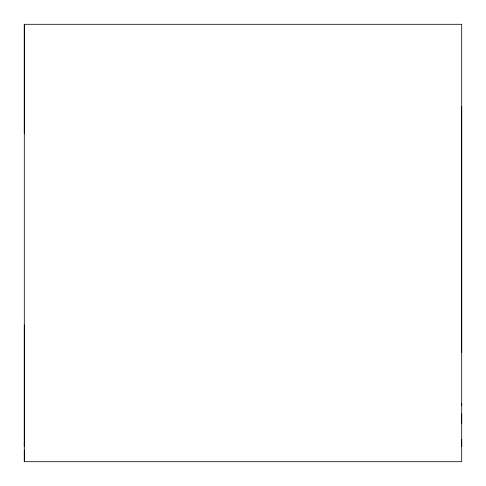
<?xml version="1.0" encoding="UTF-8"?>
<svg xmlns="http://www.w3.org/2000/svg" width="486" height="486" viewBox="0 0 486 486"><rect width="100%" height="100%" fill="white"/><g stroke="black" fill="none" stroke-linecap="round" stroke-linejoin="round"><path stroke-width="0.73" d="M24.3 133.65L24.3 24.3L461.7 24.3L461.7 461.7L24.3 461.7L24.3 325.013M24.3 461.7L24.3 449.993M461.7 439.289L461.7 446.379M461.7 423.227L461.7 413.932M461.694 405.464L461.7 403.684M461.694 352.35L461.7 106.312M24.3 442.631L24.3 446.379L24.3 24.3"/></g></svg>
